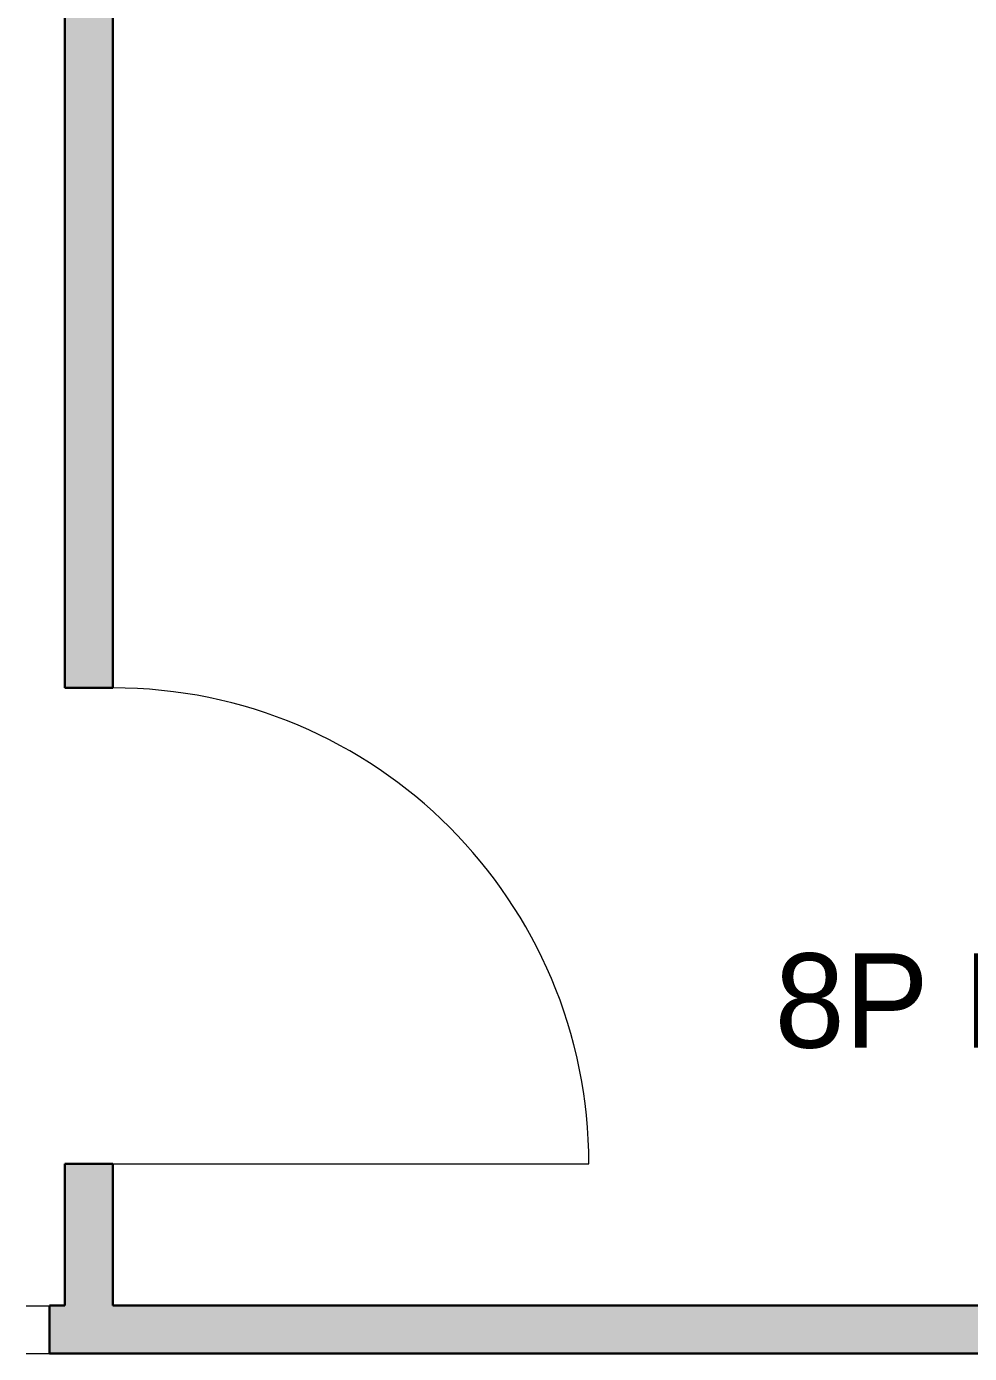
# Model space of a CAD drawing. Header units: millimetres. Extents: x 155927 to 326028, y -36033 to 97293.
# Drawn here: x 197800 to 199801, y 28408 to 31223 of the extents above; entities that cross this region are included whole.
import ezdxf

# ---------------------------------------------------------------- set-up
doc = ezdxf.new("R2010")
doc.units = ezdxf.units.MM
doc.header["$MEASUREMENT"] = 0
for name, color, linetype, lineweight in [('A-AREA-IDEN', 7, 'CONTINUOUS', 9), ('A-DOOR', 4, 'CONTINUOUS', 9), ('A-GLAZ-CWMG', 7, 'CONTINUOUS', 9), ('A-WALL-PATT', 7, 'CONTINUOUS', 9), ('I-WALL', 7, 'CONTINUOUS', 9)]:
    doc.layers.add(name, color=color, linetype=linetype, lineweight=lineweight)
doc.styles.add('Century Gothic', font='GOTHIC.TTF', dxfattribs={"height": 200})

msp = doc.modelspace()

# ---------------------------------------------------------------- hatches: boundary and pattern name
at = {"layer": 'A-WALL-PATT'}
h = msp.add_hatch(color=256, dxfattribs=at)
h.paths.add_polyline_path([(197983.3, 28407.6), (197983.3, 28809.6), (197881.3, 28809.6), (197881.3, 28407.6)], flags=0)
h.paths.add_polyline_path([(197881.3, 29819.6), (197983.3, 29819.6), (197983.3, 33860.8), (197881.3, 33860.8), (197881.3, 30658.9)], flags=0)
h = msp.add_hatch(color=256, dxfattribs=at)
h.paths.add_polyline_path([(197881.3, 28407.6), (197881.3, 28509.6), (197848.8, 28509.6), (197848.8, 28407.6)], flags=0)
h.paths.add_polyline_path([(195450.8, 28407.6), (195450.8, 28509.6), (195150.8, 28509.6), (195150.8, 28407.6)], flags=0)
h.paths.add_polyline_path([(192450.8, 28407.6), (192450.8, 28509.6), (192150.8, 28509.6), (192150.8, 28407.6)], flags=0)
h.paths.add_polyline_path([(189375.8, 28407.6), (189450.8, 28407.6), (189450.8, 28509.6), (189375.8, 28509.6)], flags=0)
h = msp.add_hatch(color=256, dxfattribs=at)
h.paths.add_polyline_path([(204125.4, 28407.6), (204125.4, 28509.6), (203580.8, 28509.6), (203580.8, 28407.6), (204123.4, 28407.6)], flags=0)
h.paths.add_polyline_path([(199980.8, 28407.6), (199980.8, 28509.6), (197983.3, 28509.6), (197983.3, 28407.6), (198727.6, 28407.6)], flags=0)

# ---------------------------------------------------------------- linework, layer by layer
at = {"layer": 'A-DOOR'}
msp.add_line((197983.3, 28809.6), (198993.3, 28809.6), dxfattribs=at)
msp.add_arc((197983.3, 28809.6), 1010, 0, 90, dxfattribs=at)
at = {"layer": 'A-GLAZ-CWMG', "lineweight": 20, "extrusion": (0, 0, -1)}
for p, q in [((197848.8, 28507.6), (197798.8, 28507.6)), ((197848.8, 28407.6), (197848.8, 28507.6)), ((197798.8, 28407.6), (197848.8, 28407.6))]:
    msp.add_line(p, q, dxfattribs=at)
at = {"layer": 'I-WALL', "lineweight": 30}
for p, q in [((197881.3, 33860.8), (197881.3, 29819.6)), ((197983.3, 29819.6), (197983.3, 33860.8)), ((197881.3, 29819.6), (197983.3, 29819.6)), ((197881.3, 28809.6), (197881.3, 28509.6)), ((197983.3, 28809.6), (197881.3, 28809.6)), ((197983.3, 28509.6), (197983.3, 28809.6)), ((197881.3, 28509.6), (197848.8, 28509.6)), ((197848.8, 28509.6), (197848.8, 28407.6)), ((199980.8, 28509.6), (197983.3, 28509.6)), ((197848.8, 28407.6), (197881.3, 28407.6)), ((197881.3, 28407.6), (197983.3, 28407.6)), ((197983.3, 28407.6), (199980.8, 28407.6))]:
    msp.add_line(p, q, dxfattribs=at)

# ---------------------------------------------------------------- texts
at = {"layer": 'A-AREA-IDEN', "style": 'Century Gothic'}
msp.add_text('8P PHD Research', height=200, dxfattribs=at).set_placement((199387.3, 29056.4))

doc.saveas('drawing.dxf')
